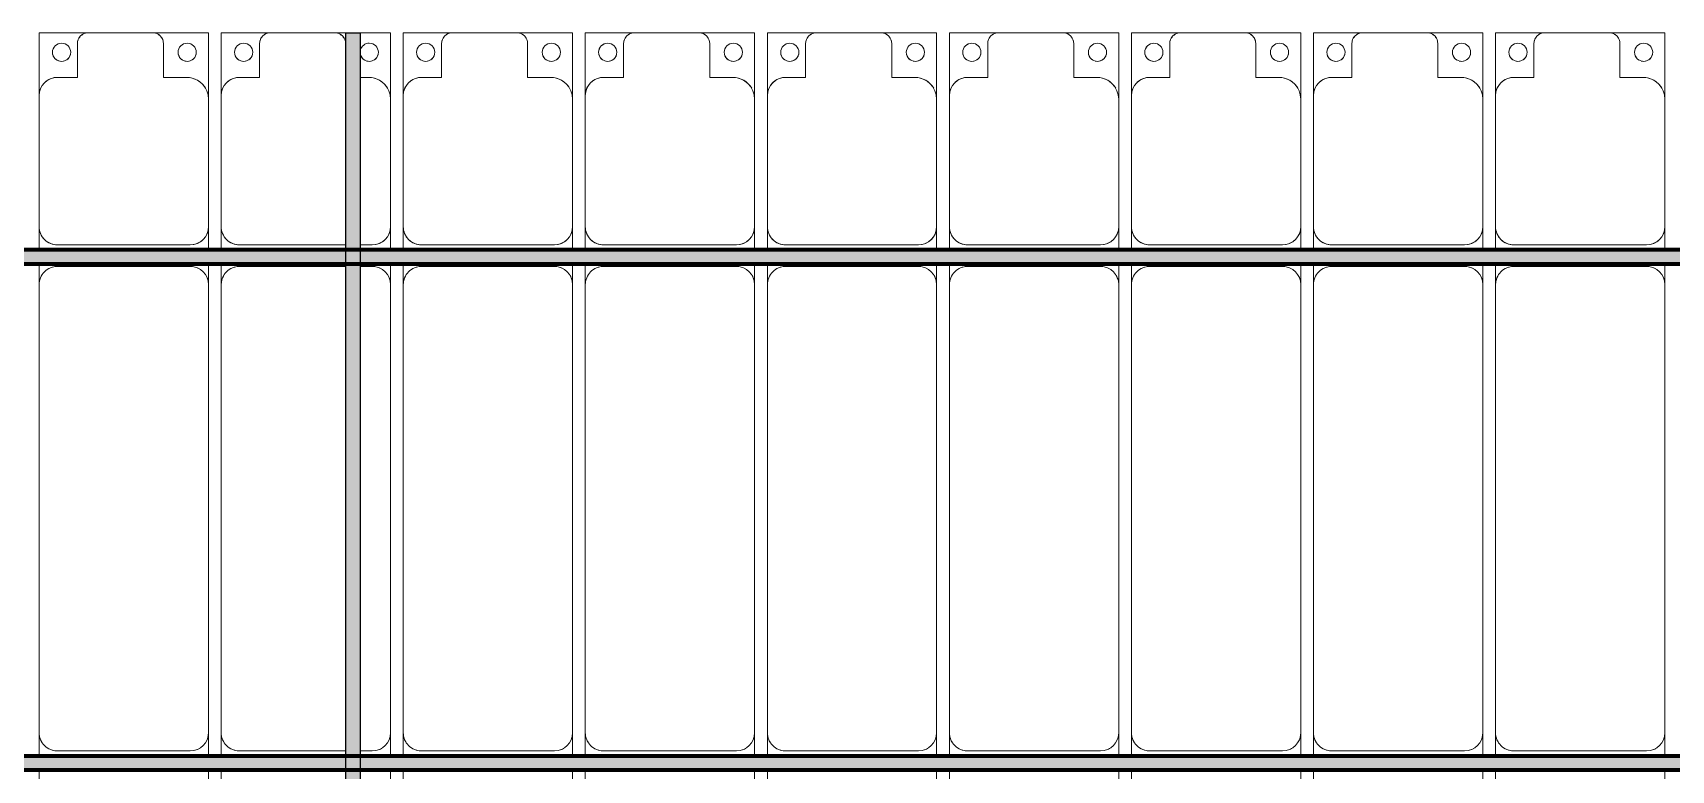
# Model space of a CAD drawing. Header units: millimetres. Extents: x -291190 to 146725, y 19759 to 185158.
# Drawn here: x -68423 to -63923, y 157191 to 159217 of the extents above; entities that cross this region are included whole.
import ezdxf

# ---------------------------------------------------------------- set-up
doc = ezdxf.new("R2010")
doc.units = ezdxf.units.MM
doc.layers.add('A-GENM', color=13, linetype='Continuous', lineweight=9)
doc.layers.add('S-BEAM', color=12, linetype='Continuous', lineweight=9)

# ---------------------------------------------------------------- blocks, each defined once
blk = doc.blocks.new('Dải phao đi lại kèm đỡ invester - DẢI PHAO ĐI LẠI-60252-KHUNG KẾT CẤU BÈ PIN 4')
at = {"layer": 'A-GENM', "color": 7}
for p, q in [((128758.4, 713.3), (128758.4, 769.7)), ((128758.4, 713.3), (128758.4, 769.7)), ((129223.4, 769.7), (129223.4, 713.3)), ((129223.4, 769.7), (129223.4, 713.3)), ((129258.4, 713.3), (129258.4, 769.7)), ((129258.4, 713.3), (129258.4, 769.7)), ((129723.4, 769.7), (129723.4, 713.3)), ((129723.4, 769.7), (129723.4, 713.3)), ((129758.4, 713.3), (129758.4, 769.7)), ((129758.4, 713.3), (129758.4, 769.7)), ((130223.4, 769.7), (130223.4, 713.3)), ((130223.4, 769.7), (130223.4, 713.3)), ((130258.4, 713.3), (130258.4, 769.7)), ((130258.4, 713.3), (130258.4, 769.7)), ((130723.4, 769.7), (130723.4, 713.3)), ((130723.4, 769.7), (130723.4, 713.3)), ((130758.4, 713.3), (130758.4, 769.7)), ((130758.4, 713.3), (130758.4, 769.7)), ((131223.4, 769.7), (131223.4, 713.3)), ((131223.4, 769.7), (131223.4, 713.3)), ((131258.4, 713.3), (131258.4, 769.7)), ((131258.4, 713.3), (131258.4, 769.7)), ((131723.4, 769.7), (131723.4, 713.3)), ((131723.4, 769.7), (131723.4, 713.3)), ((131758.4, 713.3), (131758.4, 769.7)), ((131758.4, 713.3), (131758.4, 769.7)), ((132223.4, 769.7), (132223.4, 713.3)), ((132223.4, 769.7), (132223.4, 713.3)), ((132258.4, 713.3), (132258.4, 769.7)), ((132258.4, 713.3), (132258.4, 769.7)), ((132723.4, 769.7), (132723.4, 713.3)), ((132723.4, 769.7), (132723.4, 713.3)), ((132758.4, 713.3), (132758.4, 769.7)), ((132758.4, 713.3), (132758.4, 769.7)), ((133223.4, 769.7), (133223.4, 713.3)), ((133223.4, 769.7), (133223.4, 713.3)), ((128758.4, 610.3), (128758.4, 673.3)), ((128758.4, 610.3), (128758.4, 673.3)), ((129173.4, 660.3), (128808.4, 660.3)), ((129223.4, 673.3), (129223.4, 610.3)), ((129223.4, 673.3), (129223.4, 610.3)), ((129258.4, 610.3), (129258.4, 673.3)), ((129258.4, 610.3), (129258.4, 673.3)), ((129673.4, 660.3), (129308.4, 660.3)), ((129723.4, 673.3), (129723.4, 610.3)), ((129723.4, 673.3), (129723.4, 610.3)), ((129758.4, 610.3), (129758.4, 673.3)), ((129758.4, 610.3), (129758.4, 673.3)), ((130173.4, 660.3), (129808.4, 660.3)), ((130223.4, 673.3), (130223.4, 610.3)), ((130223.4, 673.3), (130223.4, 610.3)), ((130258.4, 610.3), (130258.4, 673.3)), ((130258.4, 610.3), (130258.4, 673.3)), ((130673.4, 660.3), (130308.4, 660.3)), ((130723.4, 673.3), (130723.4, 610.3)), ((130723.4, 673.3), (130723.4, 610.3)), ((130758.4, 610.3), (130758.4, 673.3)), ((130758.4, 610.3), (130758.4, 673.3)), ((131173.4, 660.3), (130808.4, 660.3)), ((131223.4, 673.3), (131223.4, 610.3)), ((131223.4, 673.3), (131223.4, 610.3)), ((131258.4, 610.3), (131258.4, 673.3)), ((131258.4, 610.3), (131258.4, 673.3)), ((131673.4, 660.3), (131308.4, 660.3)), ((131723.4, 673.3), (131723.4, 610.3)), ((131723.4, 673.3), (131723.4, 610.3)), ((131758.4, 610.3), (131758.4, 673.3)), ((131758.4, 610.3), (131758.4, 673.3)), ((132173.4, 660.3), (131808.4, 660.3)), ((132223.4, 673.3), (132223.4, 610.3)), ((132223.4, 673.3), (132223.4, 610.3)), ((132258.4, 610.3), (132258.4, 673.3)), ((132258.4, 610.3), (132258.4, 673.3)), ((132341.4, 660.3), (132308.4, 660.3)), ((132673.4, 660.3), (132381.4, 660.3)), ((132723.4, 673.3), (132723.4, 610.3)), ((132723.4, 673.3), (132723.4, 610.3)), ((132758.4, 610.3), (132758.4, 673.3)), ((132758.4, 610.3), (132758.4, 673.3)), ((133173.4, 660.3), (132808.4, 660.3)), ((133223.4, 673.3), (133223.4, 610.3)), ((133223.4, 673.3), (133223.4, 610.3)), ((128758.4, 610.3), (128758.4, -620.3)), ((129223.4, -620.3), (129223.4, 610.3)), ((129258.4, 610.3), (129258.4, -620.3)), ((129723.4, -620.3), (129723.4, 610.3)), ((129758.4, 610.3), (129758.4, -620.3)), ((130223.4, -620.3), (130223.4, 610.3)), ((130258.4, 610.3), (130258.4, -620.3)), ((130723.4, -620.3), (130723.4, 610.3)), ((130758.4, 610.3), (130758.4, -620.3)), ((131223.4, -620.3), (131223.4, 610.3)), ((131258.4, 610.3), (131258.4, -620.3)), ((131723.4, -620.3), (131723.4, 610.3)), ((131758.4, 610.3), (131758.4, -620.3)), ((132223.4, -620.3), (132223.4, 610.3)), ((132258.4, 610.3), (132258.4, -620.3)), ((132723.4, -620.3), (132723.4, 610.3)), ((132758.4, 610.3), (132758.4, -620.3)), ((133223.4, -620.3), (133223.4, 610.3)), ((128758.4, -676.7), (128758.4, -620.3)), ((128758.4, -676.7), (128758.4, -620.3)), ((129223.4, -620.3), (129223.4, -676.7)), ((129223.4, -620.3), (129223.4, -676.7)), ((129258.4, -676.7), (129258.4, -620.3)), ((129258.4, -676.7), (129258.4, -620.3)), ((129723.4, -620.3), (129723.4, -676.7)), ((129723.4, -620.3), (129723.4, -676.7)), ((129758.4, -676.7), (129758.4, -620.3)), ((129758.4, -676.7), (129758.4, -620.3)), ((130223.4, -620.3), (130223.4, -676.7)), ((130223.4, -620.3), (130223.4, -676.7)), ((130258.4, -676.7), (130258.4, -620.3)), ((130258.4, -676.7), (130258.4, -620.3)), ((130723.4, -620.3), (130723.4, -676.7)), ((130723.4, -620.3), (130723.4, -676.7)), ((130758.4, -676.7), (130758.4, -620.3)), ((130758.4, -676.7), (130758.4, -620.3)), ((131223.4, -620.3), (131223.4, -676.7)), ((131223.4, -620.3), (131223.4, -676.7)), ((131258.4, -676.7), (131258.4, -620.3)), ((131258.4, -676.7), (131258.4, -620.3)), ((131723.4, -620.3), (131723.4, -676.7)), ((131723.4, -620.3), (131723.4, -676.7)), ((131758.4, -676.7), (131758.4, -620.3)), ((131758.4, -676.7), (131758.4, -620.3)), ((132223.4, -620.3), (132223.4, -676.7)), ((132223.4, -620.3), (132223.4, -676.7)), ((132258.4, -676.7), (132258.4, -620.3)), ((132258.4, -676.7), (132258.4, -620.3)), ((132723.4, -620.3), (132723.4, -676.7)), ((132723.4, -620.3), (132723.4, -676.7)), ((132758.4, -676.7), (132758.4, -620.3)), ((132758.4, -676.7), (132758.4, -620.3)), ((133223.4, -620.3), (133223.4, -676.7)), ((133223.4, -620.3), (133223.4, -676.7)), ((128808.4, -670.3), (129173.4, -670.3)), ((129308.4, -670.3), (129673.4, -670.3)), ((129808.4, -670.3), (130173.4, -670.3)), ((130308.4, -670.3), (130673.4, -670.3)), ((130808.4, -670.3), (131173.4, -670.3)), ((131308.4, -670.3), (131673.4, -670.3)), ((131808.4, -670.3), (132173.4, -670.3)), ((132308.4, -670.3), (132341.4, -670.3)), ((132381.4, -670.3), (132673.4, -670.3)), ((132808.4, -670.3), (133173.4, -670.3)), ((128758.4, -779.7), (128758.4, -716.7)), ((128758.4, -779.7), (128758.4, -716.7)), ((129223.4, -716.7), (129223.4, -779.7)), ((129223.4, -716.7), (129223.4, -779.7)), ((129258.4, -779.7), (129258.4, -716.7)), ((129258.4, -779.7), (129258.4, -716.7)), ((129723.4, -716.7), (129723.4, -779.7)), ((129723.4, -716.7), (129723.4, -779.7)), ((129758.4, -779.7), (129758.4, -716.7)), ((129758.4, -779.7), (129758.4, -716.7)), ((130223.4, -716.7), (130223.4, -779.7)), ((130223.4, -716.7), (130223.4, -779.7)), ((130258.4, -779.7), (130258.4, -716.7)), ((130258.4, -779.7), (130258.4, -716.7)), ((130723.4, -716.7), (130723.4, -779.7)), ((130723.4, -716.7), (130723.4, -779.7)), ((130758.4, -779.7), (130758.4, -716.7)), ((130758.4, -779.7), (130758.4, -716.7)), ((131223.4, -716.7), (131223.4, -779.7)), ((131223.4, -716.7), (131223.4, -779.7)), ((131258.4, -779.7), (131258.4, -716.7)), ((131258.4, -779.7), (131258.4, -716.7)), ((131723.4, -716.7), (131723.4, -779.7)), ((131723.4, -716.7), (131723.4, -779.7)), ((131758.4, -779.7), (131758.4, -716.7)), ((131758.4, -779.7), (131758.4, -716.7)), ((132223.4, -716.7), (132223.4, -779.7)), ((132223.4, -716.7), (132223.4, -779.7)), ((132258.4, -779.7), (132258.4, -716.7)), ((132258.4, -779.7), (132258.4, -716.7)), ((132723.4, -716.7), (132723.4, -779.7)), ((132723.4, -716.7), (132723.4, -779.7)), ((132758.4, -779.7), (132758.4, -716.7)), ((132758.4, -779.7), (132758.4, -716.7)), ((133223.4, -716.7), (133223.4, -779.7)), ((133223.4, -716.7), (133223.4, -779.7)), ((129173.4, -729.7), (128808.4, -729.7)), ((129673.4, -729.7), (129308.4, -729.7)), ((130173.4, -729.7), (129808.4, -729.7)), ((130673.4, -729.7), (130308.4, -729.7)), ((131173.4, -729.7), (130808.4, -729.7)), ((131673.4, -729.7), (131308.4, -729.7)), ((132173.4, -729.7), (131808.4, -729.7)), ((132341.4, -729.7), (132308.4, -729.7)), ((132673.4, -729.7), (132381.4, -729.7)), ((133173.4, -729.7), (132808.4, -729.7)), ((128758.4, -779.7), (128758.4, -1129.7)), ((129223.4, -1139.7), (129223.4, -779.7)), ((129258.4, -779.7), (129258.4, -1129.7)), ((129723.4, -1139.7), (129723.4, -779.7)), ((129758.4, -779.7), (129758.4, -1129.7)), ((130223.4, -1139.7), (130223.4, -779.7)), ((130258.4, -779.7), (130258.4, -1129.7)), ((130723.4, -1139.7), (130723.4, -779.7)), ((130758.4, -779.7), (130758.4, -1129.7)), ((131223.4, -1139.7), (131223.4, -779.7)), ((131258.4, -779.7), (131258.4, -1129.7)), ((131723.4, -1139.7), (131723.4, -779.7)), ((131758.4, -779.7), (131758.4, -1129.7)), ((132223.4, -1139.7), (132223.4, -779.7)), ((132258.4, -779.7), (132258.4, -1129.7)), ((132723.4, -1139.7), (132723.4, -779.7)), ((132758.4, -779.7), (132758.4, -1129.7)), ((133223.4, -1139.7), (133223.4, -779.7)), ((128758.4, -1312.2), (128758.4, -1129.7)), ((128758.4, -1129.7), (128758.4, -1312.2)), ((129223.4, -1139.7), (129223.4, -1312.2)), ((129223.4, -1312.2), (129223.4, -1139.7)), ((129258.4, -1312.2), (129258.4, -1129.7)), ((129258.4, -1129.7), (129258.4, -1312.2)), ((129723.4, -1139.7), (129723.4, -1312.2)), ((129723.4, -1312.2), (129723.4, -1139.7)), ((129758.4, -1312.2), (129758.4, -1129.7)), ((129758.4, -1129.7), (129758.4, -1312.2)), ((130223.4, -1139.7), (130223.4, -1312.2)), ((130223.4, -1312.2), (130223.4, -1139.7)), ((130258.4, -1312.2), (130258.4, -1129.7)), ((130258.4, -1129.7), (130258.4, -1312.2)), ((130723.4, -1139.7), (130723.4, -1312.2)), ((130723.4, -1312.2), (130723.4, -1139.7)), ((130758.4, -1312.2), (130758.4, -1129.7)), ((130758.4, -1129.7), (130758.4, -1312.2)), ((131223.4, -1139.7), (131223.4, -1312.2)), ((131223.4, -1312.2), (131223.4, -1139.7)), ((131258.4, -1312.2), (131258.4, -1129.7)), ((131258.4, -1129.7), (131258.4, -1312.2)), ((131723.4, -1139.7), (131723.4, -1312.2)), ((131723.4, -1312.2), (131723.4, -1139.7)), ((131758.4, -1312.2), (131758.4, -1129.7)), ((131758.4, -1129.7), (131758.4, -1312.2)), ((132223.4, -1139.7), (132223.4, -1312.2)), ((132223.4, -1312.2), (132223.4, -1139.7)), ((132258.4, -1312.2), (132258.4, -1129.7)), ((132258.4, -1129.7), (132258.4, -1312.2)), ((132723.4, -1139.7), (132723.4, -1312.2)), ((132723.4, -1312.2), (132723.4, -1139.7)), ((132758.4, -1312.2), (132758.4, -1129.7)), ((132758.4, -1129.7), (132758.4, -1312.2)), ((133223.4, -1139.7), (133223.4, -1312.2)), ((133223.4, -1312.2), (133223.4, -1139.7)), ((128818.4, -1189.7), (128881.8, -1189.7)), ((128881.8, -1189.7), (128881.8, -1282.2)), ((129118.2, -1282.2), (129118.2, -1189.7)), ((129118.2, -1189.7), (129173.4, -1189.7)), ((129318.4, -1189.7), (129381.8, -1189.7)), ((129381.8, -1189.7), (129381.8, -1282.2)), ((129618.2, -1282.2), (129618.2, -1189.7)), ((129618.2, -1189.7), (129673.4, -1189.7)), ((129818.4, -1189.7), (129881.8, -1189.7)), ((129881.8, -1189.7), (129881.8, -1282.2)), ((130118.2, -1282.2), (130118.2, -1189.7)), ((130118.2, -1189.7), (130173.4, -1189.7)), ((130318.4, -1189.7), (130381.8, -1189.7)), ((130381.8, -1189.7), (130381.8, -1282.2)), ((130618.2, -1282.2), (130618.2, -1189.7)), ((130618.2, -1189.7), (130673.4, -1189.7)), ((130818.4, -1189.7), (130881.8, -1189.7)), ((130881.8, -1189.7), (130881.8, -1282.2)), ((131118.2, -1282.2), (131118.2, -1189.7)), ((131118.2, -1189.7), (131173.4, -1189.7)), ((131318.4, -1189.7), (131381.8, -1189.7)), ((131381.8, -1189.7), (131381.8, -1282.2)), ((131618.2, -1282.2), (131618.2, -1189.7)), ((131618.2, -1189.7), (131673.4, -1189.7)), ((131818.4, -1189.7), (131881.8, -1189.7)), ((131881.8, -1189.7), (131881.8, -1282.2)), ((132118.2, -1282.2), (132118.2, -1189.7)), ((132118.2, -1189.7), (132173.4, -1189.7)), ((132318.4, -1189.7), (132341.4, -1189.7)), ((132381.8, -1189.7), (132381.8, -1282.2)), ((132618.2, -1282.2), (132618.2, -1189.7)), ((132618.2, -1189.7), (132673.4, -1189.7)), ((132818.4, -1189.7), (132881.8, -1189.7)), ((132881.8, -1189.7), (132881.8, -1282.2)), ((133118.2, -1282.2), (133118.2, -1189.7)), ((133118.2, -1189.7), (133173.4, -1189.7)), ((128911.8, -1312.2), (128758.4, -1312.2)), ((128758.4, -1312.2), (128911.8, -1312.2)), ((128911.8, -1312.2), (129088.2, -1312.2)), ((129223.4, -1312.2), (129088.2, -1312.2)), ((129088.2, -1312.2), (129223.4, -1312.2)), ((129411.8, -1312.2), (129258.4, -1312.2)), ((129258.4, -1312.2), (129411.8, -1312.2)), ((129411.8, -1312.2), (129588.2, -1312.2)), ((129723.4, -1312.2), (129588.2, -1312.2)), ((129588.2, -1312.2), (129723.4, -1312.2)), ((129911.8, -1312.2), (129758.4, -1312.2)), ((129758.4, -1312.2), (129911.8, -1312.2)), ((129911.8, -1312.2), (130088.2, -1312.2)), ((130223.4, -1312.2), (130088.2, -1312.2)), ((130088.2, -1312.2), (130223.4, -1312.2)), ((130411.8, -1312.2), (130258.4, -1312.2)), ((130258.4, -1312.2), (130411.8, -1312.2)), ((130411.8, -1312.2), (130588.2, -1312.2)), ((130723.4, -1312.2), (130588.2, -1312.2)), ((130588.2, -1312.2), (130723.4, -1312.2)), ((130911.8, -1312.2), (130758.4, -1312.2)), ((130758.4, -1312.2), (130911.8, -1312.2)), ((130911.8, -1312.2), (131088.2, -1312.2)), ((131223.4, -1312.2), (131088.2, -1312.2)), ((131088.2, -1312.2), (131223.4, -1312.2)), ((131411.8, -1312.2), (131258.4, -1312.2)), ((131258.4, -1312.2), (131411.8, -1312.2)), ((131411.8, -1312.2), (131588.2, -1312.2)), ((131723.4, -1312.2), (131588.2, -1312.2)), ((131588.2, -1312.2), (131723.4, -1312.2)), ((131911.8, -1312.2), (131758.4, -1312.2)), ((131758.4, -1312.2), (131911.8, -1312.2)), ((131911.8, -1312.2), (132088.2, -1312.2)), ((132223.4, -1312.2), (132088.2, -1312.2)), ((132088.2, -1312.2), (132223.4, -1312.2)), ((132341.4, -1312.2), (132258.4, -1312.2)), ((132258.4, -1312.2), (132341.4, -1312.2)), ((132411.8, -1312.2), (132381.4, -1312.2)), ((132381.4, -1312.2), (132411.8, -1312.2)), ((132411.8, -1312.2), (132588.2, -1312.2)), ((132723.4, -1312.2), (132588.2, -1312.2)), ((132588.2, -1312.2), (132723.4, -1312.2)), ((132911.8, -1312.2), (132758.4, -1312.2)), ((132758.4, -1312.2), (132911.8, -1312.2)), ((132911.8, -1312.2), (133088.2, -1312.2)), ((133223.4, -1312.2), (133088.2, -1312.2)), ((133088.2, -1312.2), (133223.4, -1312.2))]:
    blk.add_line(p, q, dxfattribs=at)
for centre, radius, start, end in [((128808.4, 610.3), 50, 90, 180), ((128808.4, 610.3), 50, 150, 180), ((128808.4, 610.3), 50, 105, 120), ((129173.4, 610.3), 50, 360, 90), ((129173.4, 610.3), 50, 60, 90), ((129173.4, 610.3), 50, 15, 30), ((129308.4, 610.3), 50, 90, 180), ((129308.4, 610.3), 50, 150, 180), ((129308.4, 610.3), 50, 105, 120), ((129673.4, 610.3), 50, 360, 90), ((129673.4, 610.3), 50, 60, 90), ((129673.4, 610.3), 50, 15, 30), ((129808.4, 610.3), 50, 90, 180), ((129808.4, 610.3), 50, 150, 180), ((129808.4, 610.3), 50, 105, 120), ((130173.4, 610.3), 50, 360, 90), ((130173.4, 610.3), 50, 60, 90), ((130173.4, 610.3), 50, 15, 30), ((130308.4, 610.3), 50, 90, 180), ((130308.4, 610.3), 50, 150, 180), ((130308.4, 610.3), 50, 105, 120), ((130673.4, 610.3), 50, 360, 90), ((130673.4, 610.3), 50, 60, 90), ((130673.4, 610.3), 50, 15, 30), ((130808.4, 610.3), 50, 90, 180), ((130808.4, 610.3), 50, 150, 180), ((130808.4, 610.3), 50, 105, 120), ((131173.4, 610.3), 50, 360, 90), ((131173.4, 610.3), 50, 60, 90), ((131173.4, 610.3), 50, 15, 30), ((131308.4, 610.3), 50, 90, 180), ((131308.4, 610.3), 50, 150, 180), ((131308.4, 610.3), 50, 105, 120), ((131673.4, 610.3), 50, 360, 90), ((131673.4, 610.3), 50, 60, 90), ((131673.4, 610.3), 50, 15, 30), ((131808.4, 610.3), 50, 90, 180), ((131808.4, 610.3), 50, 150, 180), ((131808.4, 610.3), 50, 105, 120), ((132173.4, 610.3), 50, 360, 90), ((132173.4, 610.3), 50, 60, 90), ((132173.4, 610.3), 50, 15, 30), ((132308.4, 610.3), 50, 90, 180), ((132308.4, 610.3), 50, 150, 180), ((132308.4, 610.3), 50, 105, 120), ((132673.4, 610.3), 50, 360, 90), ((132673.4, 610.3), 50, 60, 90), ((132673.4, 610.3), 50, 15, 30), ((132808.4, 610.3), 50, 90, 180), ((132808.4, 610.3), 50, 150, 180), ((132808.4, 610.3), 50, 105, 120), ((133173.4, 610.3), 50, 360, 90), ((133173.4, 610.3), 50, 60, 90), ((133173.4, 610.3), 50, 15, 30), ((128808.4, -620.3), 50, 180, 270), ((129173.4, -620.3), 50, 270, 0), ((129173.4, -620.3), 50, 330, 0), ((129308.4, -620.3), 50, 180, 270), ((129673.4, -620.3), 50, 270, 0), ((129673.4, -620.3), 50, 330, 0), ((129808.4, -620.3), 50, 180, 270), ((130173.4, -620.3), 50, 270, 0), ((130173.4, -620.3), 50, 330, 0), ((130308.4, -620.3), 50, 180, 270), ((130673.4, -620.3), 50, 270, 0), ((130673.4, -620.3), 50, 330, 0), ((130808.4, -620.3), 50, 180, 270), ((131173.4, -620.3), 50, 270, 0), ((131173.4, -620.3), 50, 330, 0), ((131308.4, -620.3), 50, 180, 270), ((131673.4, -620.3), 50, 270, 0), ((131673.4, -620.3), 50, 330, 0), ((131808.4, -620.3), 50, 180, 270), ((132173.4, -620.3), 50, 270, 0), ((132173.4, -620.3), 50, 330, 0), ((132308.4, -620.3), 50, 180, 270), ((132673.4, -620.3), 50, 270, 0), ((132673.4, -620.3), 50, 330, 0), ((132808.4, -620.3), 50, 180, 270), ((133173.4, -620.3), 50, 270, 0), ((133173.4, -620.3), 50, 330, 0), ((128808.4, -620.3), 50, 195, 210), ((128808.4, -620.3), 50, 240, 270), ((129173.4, -620.3), 50, 270, 300), ((129308.4, -620.3), 50, 195, 210), ((129308.4, -620.3), 50, 240, 270), ((129673.4, -620.3), 50, 270, 300), ((129808.4, -620.3), 50, 195, 210), ((129808.4, -620.3), 50, 240, 270), ((130173.4, -620.3), 50, 270, 300), ((130308.4, -620.3), 50, 195, 210), ((130308.4, -620.3), 50, 240, 270), ((130673.4, -620.3), 50, 270, 300), ((130808.4, -620.3), 50, 195, 210), ((130808.4, -620.3), 50, 240, 270), ((131173.4, -620.3), 50, 270, 300), ((131308.4, -620.3), 50, 195, 210), ((131308.4, -620.3), 50, 240, 270), ((131673.4, -620.3), 50, 270, 300), ((131808.4, -620.3), 50, 195, 210), ((131808.4, -620.3), 50, 240, 270), ((132173.4, -620.3), 50, 270, 300), ((132308.4, -620.3), 50, 195, 210), ((132308.4, -620.3), 50, 240, 270), ((132673.4, -620.3), 50, 270, 300), ((132808.4, -620.3), 50, 195, 210), ((132808.4, -620.3), 50, 240, 270), ((133173.4, -620.3), 50, 270, 300), ((128808.4, -779.7), 50, 90, 180), ((128808.4, -779.7), 50, 90, 165), ((129173.4, -779.7), 50, 360, 90), ((129173.4, -779.7), 50, 15, 90), ((129308.4, -779.7), 50, 90, 180), ((129308.4, -779.7), 50, 90, 165), ((129673.4, -779.7), 50, 360, 90), ((129673.4, -779.7), 50, 15, 90), ((129808.4, -779.7), 50, 90, 180), ((129808.4, -779.7), 50, 90, 165), ((130173.4, -779.7), 50, 360, 90), ((130173.4, -779.7), 50, 15, 90), ((130308.4, -779.7), 50, 90, 180), ((130308.4, -779.7), 50, 90, 165), ((130673.4, -779.7), 50, 360, 90), ((130673.4, -779.7), 50, 15, 90), ((130808.4, -779.7), 50, 90, 180), ((130808.4, -779.7), 50, 90, 165), ((131173.4, -779.7), 50, 360, 90), ((131173.4, -779.7), 50, 15, 90), ((131308.4, -779.7), 50, 90, 180), ((131308.4, -779.7), 50, 90, 165), ((131673.4, -779.7), 50, 360, 90), ((131673.4, -779.7), 50, 15, 90), ((131808.4, -779.7), 50, 90, 180), ((131808.4, -779.7), 50, 90, 165), ((132173.4, -779.7), 50, 360, 90), ((132173.4, -779.7), 50, 15, 90), ((132308.4, -779.7), 50, 90, 180), ((132308.4, -779.7), 50, 90, 165), ((132673.4, -779.7), 50, 360, 90), ((132673.4, -779.7), 50, 15, 90), ((132808.4, -779.7), 50, 90, 180), ((132808.4, -779.7), 50, 90, 165), ((133173.4, -779.7), 50, 360, 90), ((133173.4, -779.7), 50, 15, 90), ((128818.4, -1129.7), 60, 180, 270), ((128818.4, -1129.7), 60, 210, 270), ((129173.4, -1139.7), 50, 270, 360), ((129173.4, -1139.7), 50, 270, 345), ((129318.4, -1129.7), 60, 180, 270), ((129318.4, -1129.7), 60, 210, 270), ((129673.4, -1139.7), 50, 270, 360), ((129673.4, -1139.7), 50, 270, 345), ((129818.4, -1129.7), 60, 180, 270), ((129818.4, -1129.7), 60, 210, 270), ((130173.4, -1139.7), 50, 270, 360), ((130173.4, -1139.7), 50, 270, 345), ((130318.4, -1129.7), 60, 180, 270), ((130318.4, -1129.7), 60, 210, 270), ((130673.4, -1139.7), 50, 270, 360), ((130673.4, -1139.7), 50, 270, 345), ((130818.4, -1129.7), 60, 180, 270), ((130818.4, -1129.7), 60, 210, 270), ((131173.4, -1139.7), 50, 270, 360), ((131173.4, -1139.7), 50, 270, 345), ((131318.4, -1129.7), 60, 180, 270), ((131318.4, -1129.7), 60, 210, 270), ((131673.4, -1139.7), 50, 270, 360), ((131673.4, -1139.7), 50, 270, 345), ((131818.4, -1129.7), 60, 180, 270), ((131818.4, -1129.7), 60, 210, 270), ((132173.4, -1139.7), 50, 270, 360), ((132173.4, -1139.7), 50, 270, 345), ((132318.4, -1129.7), 60, 180, 270), ((132318.4, -1129.7), 60, 210, 270), ((132673.4, -1139.7), 50, 270, 360), ((132673.4, -1139.7), 50, 270, 345), ((132818.4, -1129.7), 60, 180, 270), ((132818.4, -1129.7), 60, 210, 270), ((133173.4, -1139.7), 50, 270, 360), ((133173.4, -1139.7), 50, 270, 345), ((129173.4, -1139.7), 50, 300, 315), ((129173.4, -1139.7), 50, 300, 315), ((129673.4, -1139.7), 50, 300, 315), ((129673.4, -1139.7), 50, 300, 315), ((130173.4, -1139.7), 50, 300, 315), ((130173.4, -1139.7), 50, 300, 315), ((130673.4, -1139.7), 50, 300, 315), ((130673.4, -1139.7), 50, 300, 315), ((131173.4, -1139.7), 50, 300, 315), ((131173.4, -1139.7), 50, 300, 315), ((131673.4, -1139.7), 50, 300, 315), ((131673.4, -1139.7), 50, 300, 315), ((132173.4, -1139.7), 50, 300, 315), ((132173.4, -1139.7), 50, 300, 315), ((132673.4, -1139.7), 50, 300, 315), ((132673.4, -1139.7), 50, 300, 315), ((133173.4, -1139.7), 50, 300, 315), ((133173.4, -1139.7), 50, 300, 315), ((128816.8, -1258.6), 25, 90, 270), ((128816.8, -1258.6), 25, 180, 270), ((128816.8, -1258.6), 25, 90, 165), ((128816.8, -1258.6), 25, 270, 90), ((128816.8, -1258.6), 25, 75, 90), ((128816.8, -1258.6), 25, 270, 360), ((128816.8, -1258.6), 25, 15, 60), ((129161.8, -1258.6), 25, 90, 270), ((129161.8, -1258.6), 25, 180, 270), ((129161.8, -1258.6), 25, 90, 165), ((129161.8, -1258.6), 25, 270, 90), ((129161.8, -1258.6), 25, 15, 90), ((129161.8, -1258.6), 25, 270, 0), ((129316.8, -1258.6), 25, 90, 270), ((129316.8, -1258.6), 25, 180, 270), ((129316.8, -1258.6), 25, 90, 165), ((129316.8, -1258.6), 25, 270, 90), ((129316.8, -1258.6), 25, 75, 90), ((129316.8, -1258.6), 25, 270, 360), ((129316.8, -1258.6), 25, 15, 60), ((129661.8, -1258.6), 25, 90, 270), ((129661.8, -1258.6), 25, 180, 270), ((129661.8, -1258.6), 25, 90, 165), ((129661.8, -1258.6), 25, 270, 90), ((129661.8, -1258.6), 25, 15, 90), ((129661.8, -1258.6), 25, 270, 0), ((129816.8, -1258.6), 25, 90, 270), ((129816.8, -1258.6), 25, 180, 270), ((129816.8, -1258.6), 25, 90, 165), ((129816.8, -1258.6), 25, 270, 90), ((129816.8, -1258.6), 25, 75, 90), ((129816.8, -1258.6), 25, 270, 360), ((129816.8, -1258.6), 25, 15, 60), ((130161.8, -1258.6), 25, 90, 270), ((130161.8, -1258.6), 25, 180, 270), ((130161.8, -1258.6), 25, 90, 165), ((130161.8, -1258.6), 25, 270, 90), ((130161.8, -1258.6), 25, 15, 90), ((130161.8, -1258.6), 25, 270, 0), ((130316.8, -1258.6), 25, 90, 270), ((130316.8, -1258.6), 25, 180, 270), ((130316.8, -1258.6), 25, 90, 165), ((130316.8, -1258.6), 25, 270, 90), ((130316.8, -1258.6), 25, 75, 90), ((130316.8, -1258.6), 25, 270, 360), ((130316.8, -1258.6), 25, 15, 60), ((130661.8, -1258.6), 25, 90, 270), ((130661.8, -1258.6), 25, 180, 270), ((130661.8, -1258.6), 25, 90, 165), ((130661.8, -1258.6), 25, 270, 90), ((130661.8, -1258.6), 25, 15, 90), ((130661.8, -1258.6), 25, 270, 0), ((130816.8, -1258.6), 25, 90, 270), ((130816.8, -1258.6), 25, 180, 270), ((130816.8, -1258.6), 25, 90, 165), ((130816.8, -1258.6), 25, 270, 90), ((130816.8, -1258.6), 25, 75, 90), ((130816.8, -1258.6), 25, 270, 360), ((130816.8, -1258.6), 25, 15, 60), ((131161.8, -1258.6), 25, 90, 270), ((131161.8, -1258.6), 25, 180, 270), ((131161.8, -1258.6), 25, 90, 165), ((131161.8, -1258.6), 25, 270, 90), ((131161.8, -1258.6), 25, 15, 90), ((131161.8, -1258.6), 25, 270, 0), ((131316.8, -1258.6), 25, 90, 270), ((131316.8, -1258.6), 25, 180, 270), ((131316.8, -1258.6), 25, 90, 165), ((131316.8, -1258.6), 25, 270, 90), ((131316.8, -1258.6), 25, 75, 90), ((131316.8, -1258.6), 25, 270, 360), ((131316.8, -1258.6), 25, 15, 60), ((131661.8, -1258.6), 25, 90, 270), ((131661.8, -1258.6), 25, 180, 270), ((131661.8, -1258.6), 25, 90, 165), ((131661.8, -1258.6), 25, 270, 90), ((131661.8, -1258.6), 25, 15, 90), ((131661.8, -1258.6), 25, 270, 0), ((131816.8, -1258.6), 25, 90, 270), ((131816.8, -1258.6), 25, 180, 270), ((131816.8, -1258.6), 25, 90, 165), ((131816.8, -1258.6), 25, 270, 90), ((131816.8, -1258.6), 25, 75, 90), ((131816.8, -1258.6), 25, 270, 360), ((131816.8, -1258.6), 25, 15, 60), ((132161.8, -1258.6), 25, 90, 270), ((132161.8, -1258.6), 25, 180, 270), ((132161.8, -1258.6), 25, 90, 165), ((132161.8, -1258.6), 25, 270, 90), ((132161.8, -1258.6), 25, 15, 90), ((132161.8, -1258.6), 25, 270, 0), ((132316.8, -1258.6), 25, 90, 270), ((132316.8, -1258.6), 25, 180, 270), ((132316.8, -1258.6), 25, 90, 165), ((132316.8, -1258.6), 25, 15, 90), ((132316.8, -1258.6), 25, 75, 90), ((132316.8, -1258.6), 25, 15, 60), ((132661.8, -1258.6), 25, 90, 270), ((132661.8, -1258.6), 25, 180, 270), ((132661.8, -1258.6), 25, 90, 165), ((132661.8, -1258.6), 25, 270, 90), ((132661.8, -1258.6), 25, 15, 90), ((132661.8, -1258.6), 25, 270, 0), ((132816.8, -1258.6), 25, 90, 270), ((132816.8, -1258.6), 25, 180, 270), ((132816.8, -1258.6), 25, 90, 165), ((132816.8, -1258.6), 25, 270, 90), ((132816.8, -1258.6), 25, 75, 90), ((132816.8, -1258.6), 25, 270, 360), ((132816.8, -1258.6), 25, 15, 60), ((133161.8, -1258.6), 25, 90, 270), ((133161.8, -1258.6), 25, 180, 270), ((133161.8, -1258.6), 25, 90, 165), ((133161.8, -1258.6), 25, 270, 90), ((133161.8, -1258.6), 25, 15, 90), ((133161.8, -1258.6), 25, 270, 0), ((128911.8, -1282.2), 30, 180, 270), ((128911.8, -1282.2), 30, 195, 225), ((128911.8, -1282.2), 30, 195, 255), ((128911.8, -1282.2), 30, 195, 225), ((129088.2, -1282.2), 30, 270, 0), ((129088.2, -1282.2), 30, 285, 345), ((129088.2, -1282.2), 30, 330, 345), ((129088.2, -1282.2), 30, 330, 345), ((129411.8, -1282.2), 30, 180, 270), ((129411.8, -1282.2), 30, 195, 225), ((129411.8, -1282.2), 30, 195, 255), ((129411.8, -1282.2), 30, 195, 225), ((129588.2, -1282.2), 30, 270, 0), ((129588.2, -1282.2), 30, 285, 345), ((129588.2, -1282.2), 30, 330, 345), ((129588.2, -1282.2), 30, 330, 345), ((129911.8, -1282.2), 30, 180, 270), ((129911.8, -1282.2), 30, 195, 225), ((129911.8, -1282.2), 30, 195, 255), ((129911.8, -1282.2), 30, 195, 225), ((130088.2, -1282.2), 30, 270, 0), ((130088.2, -1282.2), 30, 285, 345), ((130088.2, -1282.2), 30, 330, 345), ((130088.2, -1282.2), 30, 330, 345), ((130411.8, -1282.2), 30, 180, 270), ((130411.8, -1282.2), 30, 195, 225), ((130411.8, -1282.2), 30, 195, 255), ((130411.8, -1282.2), 30, 195, 225), ((130588.2, -1282.2), 30, 270, 0), ((130588.2, -1282.2), 30, 285, 345), ((130588.2, -1282.2), 30, 330, 345), ((130588.2, -1282.2), 30, 330, 345), ((130911.8, -1282.2), 30, 180, 270), ((130911.8, -1282.2), 30, 195, 225), ((130911.8, -1282.2), 30, 195, 255), ((130911.8, -1282.2), 30, 195, 225), ((131088.2, -1282.2), 30, 270, 0), ((131088.2, -1282.2), 30, 285, 345), ((131088.2, -1282.2), 30, 330, 345), ((131088.2, -1282.2), 30, 330, 345), ((131411.8, -1282.2), 30, 180, 270), ((131411.8, -1282.2), 30, 195, 225), ((131411.8, -1282.2), 30, 195, 255), ((131411.8, -1282.2), 30, 195, 225), ((131588.2, -1282.2), 30, 270, 0), ((131588.2, -1282.2), 30, 285, 345), ((131588.2, -1282.2), 30, 330, 345), ((131588.2, -1282.2), 30, 330, 345), ((131911.8, -1282.2), 30, 180, 270), ((131911.8, -1282.2), 30, 195, 225), ((131911.8, -1282.2), 30, 195, 255), ((131911.8, -1282.2), 30, 195, 225), ((132088.2, -1282.2), 30, 270, 0), ((132088.2, -1282.2), 30, 285, 345), ((132088.2, -1282.2), 30, 330, 345), ((132088.2, -1282.2), 30, 330, 345), ((132316.8, -1258.6), 25, 270, 345), ((132316.8, -1258.6), 25, 270, 345), ((132411.8, -1282.2), 30, 180, 270), ((132411.8, -1282.2), 30, 195, 225), ((132411.8, -1282.2), 30, 195, 255), ((132411.8, -1282.2), 30, 195, 225), ((132588.2, -1282.2), 30, 270, 0), ((132588.2, -1282.2), 30, 285, 345), ((132588.2, -1282.2), 30, 330, 345), ((132588.2, -1282.2), 30, 330, 345), ((132911.8, -1282.2), 30, 180, 270), ((132911.8, -1282.2), 30, 195, 225), ((132911.8, -1282.2), 30, 195, 255), ((132911.8, -1282.2), 30, 195, 225), ((133088.2, -1282.2), 30, 270, 0), ((133088.2, -1282.2), 30, 285, 345), ((133088.2, -1282.2), 30, 330, 345), ((133088.2, -1282.2), 30, 330, 345), ((128911.8, -1282.2), 30, 240, 255), ((128911.8, -1282.2), 30, 240, 255), ((129088.2, -1282.2), 30, 285, 300), ((129088.2, -1282.2), 30, 285, 300), ((129411.8, -1282.2), 30, 240, 255), ((129411.8, -1282.2), 30, 240, 255), ((129588.2, -1282.2), 30, 285, 300), ((129588.2, -1282.2), 30, 285, 300), ((129911.8, -1282.2), 30, 240, 255), ((129911.8, -1282.2), 30, 240, 255), ((130088.2, -1282.2), 30, 285, 300), ((130088.2, -1282.2), 30, 285, 300), ((130411.8, -1282.2), 30, 240, 255), ((130411.8, -1282.2), 30, 240, 255), ((130588.2, -1282.2), 30, 285, 300), ((130588.2, -1282.2), 30, 285, 300), ((130911.8, -1282.2), 30, 240, 255), ((130911.8, -1282.2), 30, 240, 255), ((131088.2, -1282.2), 30, 285, 300), ((131088.2, -1282.2), 30, 285, 300), ((131411.8, -1282.2), 30, 240, 255), ((131411.8, -1282.2), 30, 240, 255), ((131588.2, -1282.2), 30, 285, 300), ((131588.2, -1282.2), 30, 285, 300), ((131911.8, -1282.2), 30, 240, 255), ((131911.8, -1282.2), 30, 240, 255), ((132088.2, -1282.2), 30, 285, 300), ((132088.2, -1282.2), 30, 285, 300), ((132411.8, -1282.2), 30, 240, 255), ((132411.8, -1282.2), 30, 240, 255), ((132588.2, -1282.2), 30, 285, 300), ((132588.2, -1282.2), 30, 285, 300), ((132911.8, -1282.2), 30, 240, 255), ((132911.8, -1282.2), 30, 240, 255), ((133088.2, -1282.2), 30, 285, 300), ((133088.2, -1282.2), 30, 285, 300)]:
    blk.add_arc(centre, radius, start, end, dxfattribs=at)
blk = doc.blocks.new('Dầm C52 - Dầm C52-74423-KHUNG KẾT CẤU BÈ PIN 4')
at = {"layer": 'S-BEAM', "lineweight": 140}
blk.add_hatch(color=1, dxfattribs=at).paths.add_polyline_path([(-153612.4, 20), (-153612.4, -20), (153612.4, -20), (153612.4, 20), (-152772.8, 20)])
at = {"layer": 'S-BEAM', "color": 1, "lineweight": 140}
for p, q in [((-153612.4, 20), (153612.4, 20)), ((153612.4, -20), (-153612.4, -20))]:
    blk.add_line(p, q, dxfattribs=at)
blk = doc.blocks.new('Dầm C52 - Hộp 40x60-62905-KHUNG KẾT CẤU BÈ PIN 4')
at = {"layer": 'S-BEAM', "lineweight": 25}
blk.add_hatch(color=4, dxfattribs=at).paths.add_polyline_path([(-37712.2, -20), (37712.2, -20), (37712.2, 20), (-37712.2, 20)])
at = {"layer": 'S-BEAM', "color": 4, "lineweight": 25}
for p, q in [((-37712.2, 20), (37712.2, 20)), ((37712.2, 20), (37712.2, -20)), ((37712.2, -20), (-37712.2, -20))]:
    blk.add_line(p, q, dxfattribs=at)
blk = doc.blocks.new('Dầm C52 - Dầm C52-V30-KHUNG KẾT CẤU BÈ PIN 4')
at = {"layer": 'S-BEAM', "lineweight": 140}
blk.add_hatch(color=1, dxfattribs=at).paths.add_polyline_path([(-153612.4, 20), (-153612.4, -20), (153612.4, -20), (153612.4, 20), (-152772.8, 20)])
at = {"layer": 'S-BEAM', "color": 1, "lineweight": 140}
for p, q in [((-153612.4, 20), (153612.4, 20)), ((153612.4, -20), (-153612.4, -20))]:
    blk.add_line(p, q, dxfattribs=at)

msp = doc.modelspace()

# ---------------------------------------------------------------- block references
at = {"layer": 'A-GENM', "color": 7, "rotation": 180}
msp.add_blockref('Dải phao đi lại kèm đỡ invester - DẢI PHAO ĐI LẠI-60252-KHUNG KẾT CẤU BÈ PIN 4', (64817.6, 157904.6), dxfattribs=at)
at = {"layer": 'S-BEAM', "color": 4, "lineweight": 25, "rotation": 89.99999999999977}
msp.add_blockref('Dầm C52 - Hộp 40x60-62905-KHUNG KẾT CẤU BÈ PIN 4', (-67543.8, 121504.6), dxfattribs=at)
at = {"layer": 'S-BEAM', "color": 1, "lineweight": 140, "rotation": 180}
for name, p in [('Dầm C52 - Dầm C52-V30-KHUNG KẾT CẤU BÈ PIN 4', (-88196.3, 158601.2)), ('Dầm C52 - Dầm C52-74423-KHUNG KẾT CẤU BÈ PIN 4', (-88196.3, 157211.2))]:
    msp.add_blockref(name, p, dxfattribs=at)

doc.saveas('drawing.dxf')
